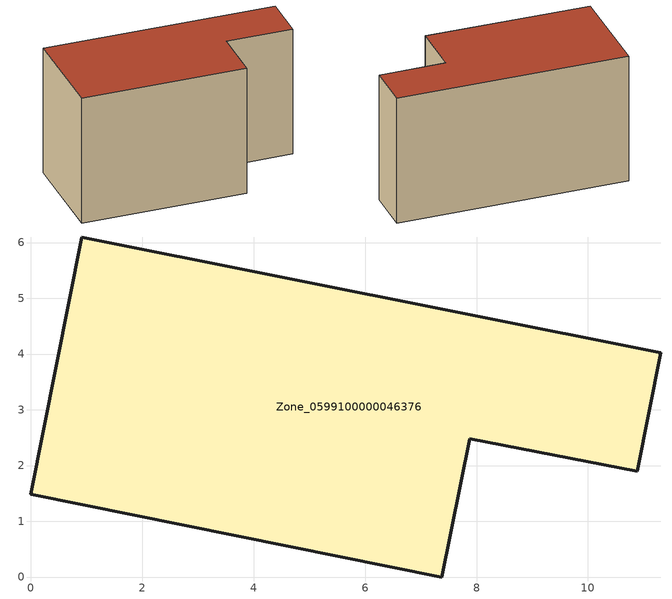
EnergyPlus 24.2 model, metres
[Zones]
Zone_0599100000046376
 floor ground (C_G): 0.92,6.1 11.31,4.02 10.88,1.9 7.88,2.48 7.38,0 0,1.48 z0
 wall outside (C_F): 11.31,4.02 0.92,6.1 0,1.48 7.38,0 7.88,2.48 10.88,1.9 11.31,4.02 z0:6.11
 roof outside (C_R): 0.92,6.1 0,1.48 7.38,0 7.88,2.48 10.88,1.9 11.31,4.02 z6.11
[BUILDING]
Pand.0599100000046376: North Axis=0; Terrain=City; Loads Convergence Tolerance Value=0.04; Temperature Convergence Tolerance Value=0.4; Solar Distribution=FullExterior; Maximum Number of Warmup Days=25; Minimum Number of Warmup Days=1
[Site:Location]
Rotterdam.The.Hague.AP_ZH_NLD Design_Conditions: Latitude=51.96; Longitude=4.45; Time Zone=1; Elevation=-4.5
[SITE:GROUNDTEMPERATURE:BUILDINGSURFACE]
18, 18, 18, 18, 18, 18, 18, 18, 18, 18, 18, 18
[MATERIAL] Thermal Absorptance=0.9; Solar Absorptance=0.7; Visible Absorptance=0.7
Name | Roughness | Thickness | Conductivity | Density | Specific Heat
G.TI.1946 | MediumSmooth | 0.15 | 1 | 540 | 1210
F.TI.1946 | Rough | 0.3 | 0.857143 | 1920 | 840
R.TI.1946 | MediumRough | 0.2 | 0.1 | 1500 | 1000
[CONSTRUCTION]
C_G: G.TI.1946
C_F: F.TI.1946
C_R: R.TI.1946
[ZONE]
Zone_0599100000046376: Type=1; Multiplier=1; Ceiling Height=Autocalculate; Volume=Autocalculate; Floor Area=autocalculate; Part of Total Floor Area=Yes
[ZONEINFILTRATION:DESIGNFLOWRATE]
Infil_Zone_0599100000046376: Zone or ZoneList or Space or SpaceList=Zone_0599100000046376; Schedule=AlwaysOn; Design Flow Rate Calculation Method=Flow/Area; Flow Rate per Floor Area=0.003; Constant Term Coefficient=1; Temperature Term Coefficient=0; Velocity Term Coefficient=0; Velocity Squared Term Coefficient=0
[HVACTEMPLATE:ZONE:IDEALLOADSAIRSYSTEM]
Zone_0599100000046376: Maximum Heating Supply Air Temperature=50; Minimum Cooling Supply Air Temperature=13; Maximum Heating Supply Air Humidity Ratio=0.0156; Minimum Cooling Supply Air Humidity Ratio=0.0077; Heating Limit=NoLimit; Cooling Limit=NoLimit; Dehumidification Control Type=ConstantSensibleHeatRatio; Cooling Sensible Heat Ratio=0.7; Dehumidification Setpoint=60; Humidification Control Type=None; Humidification Setpoint=30; Outdoor Air Method=None; Outdoor Air Flow Rate per Person=0.00944; Outdoor Air Flow Rate per Zone Floor Area=0; Outdoor Air Flow Rate per Zone=0; Demand Controlled Ventilation Type=None; Outdoor Air Economizer Type=NoEconomizer; Heat Recovery Type=None; Sensible Heat Recovery Effectiveness=0.7; Latent Heat Recovery Effectiveness=0.65
[ZONECONTROL:THERMOSTAT]
ThermostatControl_Zone_0599100000046376: Zone or ZoneList=Zone_0599100000046376; Control Type Schedule=DualSetpointControlType; Control 1=Thermostat_Zone_0599100000046376; Temperature Difference Between Cutout And Setpoint=0
[THERMOSTATSETPOINT:DUALSETPOINT]
Thermostat_Zone_0599100000046376: Heating Setpoint Temperature Schedule=HeatingSetpoint_Zone_0599100000046376; Cooling Setpoint Temperature Schedule=CoolingSetpoint_Zone_0599100000046376
[SCHEDULE:COMPACT]
HeatingSetpoint_Zone_0599100000046376: Through: 12/31, For: AllDays, Until: 24:00, 21
CoolingSetpoint_Zone_0599100000046376: Through: 12/31, For: AllDays, Until: 24:00, 24
DualSetpointControlType: Through: 12/31, For: AllDays, Until: 24:00, 4
AlwaysOn: Through: 12/31, For: AllDays, Until: 24:00, 1
